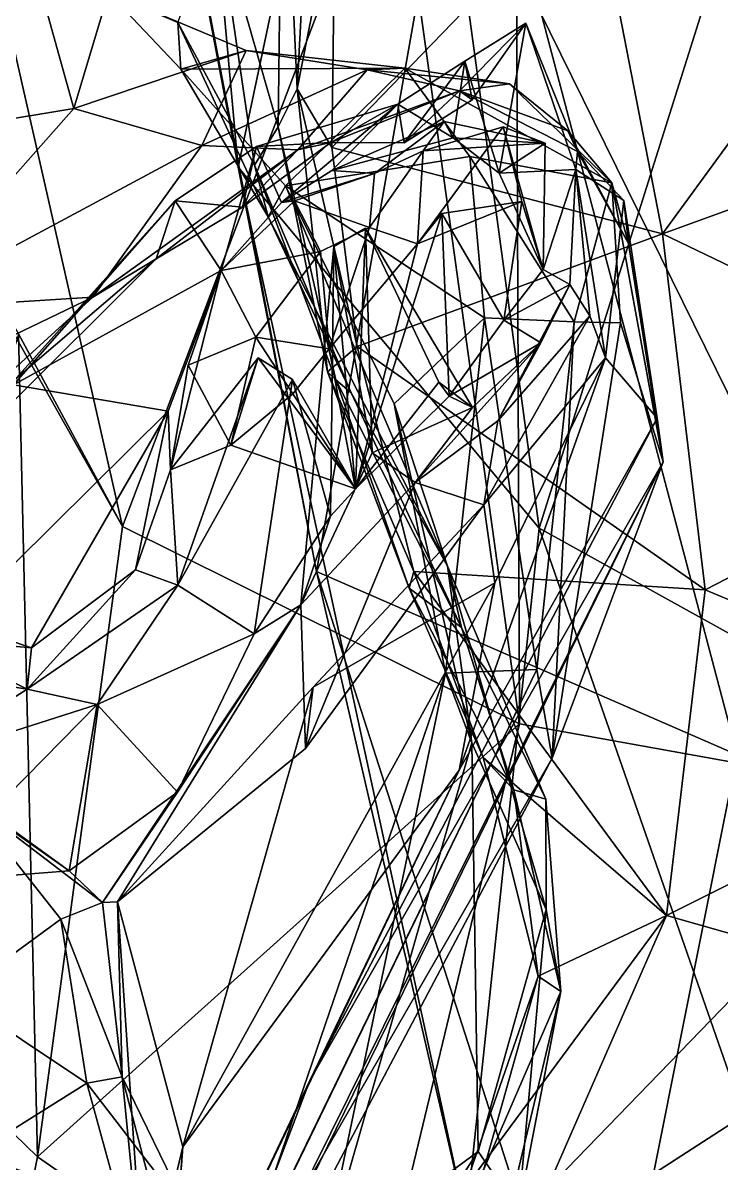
# Model space of a CAD drawing. Extents: x -0.45 to 0.39, y -1.3 to 2.18.
# Drawn here: x -0.241 to -0.1946, y -0.2811 to -0.2053 of the extents above; entities that cross this region are included whole.
import ezdxf

# ---------------------------------------------------------------- set-up
doc = ezdxf.new("R2010")
doc.units = 0

msp = doc.modelspace()

# ---------------------------------------------------------------- linework, layer by layer
for points in [[(-0.235701, -0.16746, 1.12734), (-0.233967, -0.134533, 1.093023), (-0.226698, -0.214878, 1.10631)], [(-0.226698, -0.214878, 1.10631), (-0.233967, -0.134533, 1.093023), (-0.216486, -0.166732, 1.071885)], [(-0.208174, -0.201354, 0.983562), (-0.165684, -0.210982, 0.95577), (-0.163874, -0.155139, 1.005382)], [(-0.248211, -0.177876, 1.01067), (-0.276161, -0.16465, 1.008469), (-0.234378, -0.238744, 0.927033)], [(-0.276161, -0.16465, 1.008469), (-0.241306, -0.22596, 0.906857), (-0.234378, -0.238744, 0.927033)], [(-0.226698, -0.214878, 1.10631), (-0.216486, -0.166732, 1.071885), (-0.206667, -0.23887, 1.074571)], [(-0.206667, -0.23887, 1.074571), (-0.216486, -0.166732, 1.071885), (-0.187026, -0.176543, 1.03884)], [(-0.221474, -0.241746, 1.1424), (-0.235701, -0.16746, 1.12734), (-0.226698, -0.214878, 1.10631)], [(-0.211582, -0.185612, 1.160491), (-0.235701, -0.16746, 1.12734), (-0.221474, -0.241746, 1.1424)], [(-0.206667, -0.23887, 1.074571), (-0.187026, -0.176543, 1.03884), (-0.171746, -0.258206, 1.039222)], [(-0.248211, -0.177876, 1.01067), (-0.234378, -0.238744, 0.927033), (-0.216383, -0.191319, 1.004582)], [(-0.193497, -0.25393, 1.178), (-0.211582, -0.185612, 1.160491), (-0.221474, -0.241746, 1.1424)], [(-0.175023, -0.204105, 1.209411), (-0.211582, -0.185612, 1.160491), (-0.193497, -0.25393, 1.178)], [(-0.22152, -0.186284, 0.470325), (-0.222769, -0.209664, 0.469637), (-0.22375, -0.188556, 0.464907)], [(-0.220232, -0.196862, 0.480556), (-0.222769, -0.209664, 0.469637), (-0.22152, -0.186284, 0.470325)], [(-0.22375, -0.188556, 0.464907), (-0.224039, -0.212187, 0.463488), (-0.228043, -0.198238, 0.45537)], [(-0.222769, -0.209664, 0.469637), (-0.224039, -0.212187, 0.463488), (-0.22375, -0.188556, 0.464907)], [(-0.207985, -0.251867, 0.933021), (-0.216383, -0.191319, 1.004582), (-0.234378, -0.238744, 0.927033)], [(-0.216383, -0.191319, 1.004582), (-0.207985, -0.251867, 0.933021), (-0.208174, -0.201354, 0.983562)], [(-0.198458, -0.219308, 0.547442), (-0.20307, -0.195595, 0.537139), (-0.180729, -0.19503, 0.602651)], [(-0.176295, -0.211254, 0.610602), (-0.198458, -0.219308, 0.547442), (-0.180729, -0.19503, 0.602651)], [(-0.20307, -0.195595, 0.537139), (-0.198458, -0.219308, 0.547442), (-0.220468, -0.213555, 0.483383)], [(-0.20307, -0.195595, 0.537139), (-0.220468, -0.213555, 0.483383), (-0.220232, -0.196862, 0.480556)], [(-0.220232, -0.196862, 0.480556), (-0.220468, -0.213555, 0.483383), (-0.222769, -0.209664, 0.469637)], [(-0.245861, -0.198354, 0.421847), (-0.240318, -0.201245, 0.418706), (-0.249139, -0.212877, 0.398708)], [(-0.228043, -0.198238, 0.45537), (-0.225609, -0.214734, 0.454255), (-0.230712, -0.205259, 0.437762)], [(-0.224039, -0.212187, 0.463488), (-0.225609, -0.214734, 0.454255), (-0.228043, -0.198238, 0.45537)], [(-0.240318, -0.201245, 0.418706), (-0.237624, -0.210966, 0.396529), (-0.249139, -0.212877, 0.398708)], [(-0.240318, -0.201245, 0.418706), (-0.235308, -0.203271, 0.417336), (-0.237624, -0.210966, 0.396529)], [(-0.208174, -0.201354, 0.983562), (-0.18089, -0.25674, 0.93676), (-0.165684, -0.210982, 0.95577)], [(-0.18089, -0.25674, 0.93676), (-0.208174, -0.201354, 0.983562), (-0.207985, -0.251867, 0.933021)], [(-0.235308, -0.203271, 0.417336), (-0.226165, -0.207117, 0.395525), (-0.237624, -0.210966, 0.396529)], [(-0.230712, -0.205259, 0.437762), (-0.230513, -0.208362, 0.415706), (-0.235308, -0.203271, 0.417336)], [(-0.235308, -0.203271, 0.417336), (-0.230513, -0.208362, 0.415706), (-0.226165, -0.207117, 0.395525)], [(-0.230712, -0.205259, 0.437762), (-0.224686, -0.218171, 0.435971), (-0.230513, -0.208362, 0.415706)], [(-0.225609, -0.214734, 0.454255), (-0.224686, -0.218171, 0.435971), (-0.230712, -0.205259, 0.437762)], [(-0.211124, -0.210395, 0.370815), (-0.211975, -0.209802, 0.378274), (-0.207552, -0.205298, 0.364187)], [(-0.204122, -0.213834, 0.36746), (-0.207552, -0.205298, 0.364187), (-0.211975, -0.209802, 0.378274)], [(-0.207552, -0.205298, 0.364187), (-0.211605, -0.207826, 0.367156), (-0.211124, -0.210395, 0.370815)], [(-0.209343, -0.215273, 0.361643), (-0.211605, -0.207826, 0.367156), (-0.207552, -0.205298, 0.364187)], [(-0.209343, -0.215273, 0.361643), (-0.207552, -0.205298, 0.364187), (-0.204238, -0.215028, 0.367328)], [(-0.207552, -0.205298, 0.364187), (-0.204122, -0.213834, 0.36746), (-0.204238, -0.215028, 0.367328)], [(-0.237624, -0.210966, 0.396529), (-0.226165, -0.207117, 0.395525), (-0.22911, -0.213431, 0.38713)], [(-0.230513, -0.208362, 0.415706), (-0.215615, -0.208287, 0.396126), (-0.226165, -0.207117, 0.395525)], [(-0.226165, -0.207117, 0.395525), (-0.218109, -0.208406, 0.386857), (-0.22911, -0.213431, 0.38713)], [(-0.226165, -0.207117, 0.395525), (-0.215615, -0.208287, 0.396126), (-0.218109, -0.208406, 0.386857)], [(-0.230513, -0.208362, 0.415706), (-0.223543, -0.216108, 0.413641), (-0.215615, -0.208287, 0.396126)], [(-0.224686, -0.218171, 0.435971), (-0.223543, -0.216108, 0.413641), (-0.230513, -0.208362, 0.415706)], [(-0.22911, -0.213431, 0.38713), (-0.218109, -0.208406, 0.386857), (-0.222733, -0.213728, 0.379609)], [(-0.223543, -0.216108, 0.413641), (-0.211275, -0.214158, 0.39545), (-0.215615, -0.208287, 0.396126)], [(-0.218109, -0.208406, 0.386857), (-0.211975, -0.209802, 0.378274), (-0.222733, -0.213728, 0.379609)], [(-0.215615, -0.208287, 0.396126), (-0.208642, -0.209332, 0.385472), (-0.218109, -0.208406, 0.386857)], [(-0.218109, -0.208406, 0.386857), (-0.208642, -0.209332, 0.385472), (-0.211975, -0.209802, 0.378274)], [(-0.211605, -0.207826, 0.367156), (-0.216061, -0.210677, 0.368989), (-0.215658, -0.213252, 0.371234)], [(-0.216061, -0.210677, 0.368989), (-0.211605, -0.207826, 0.367156), (-0.212381, -0.212931, 0.362776)], [(-0.211605, -0.207826, 0.367156), (-0.215658, -0.213252, 0.371234), (-0.211124, -0.210395, 0.370815)], [(-0.211275, -0.214158, 0.39545), (-0.20184, -0.215906, 0.381932), (-0.215615, -0.208287, 0.396126)], [(-0.208642, -0.209332, 0.385472), (-0.215615, -0.208287, 0.396126), (-0.20184, -0.215906, 0.381932)], [(-0.211605, -0.207826, 0.367156), (-0.209343, -0.215273, 0.361643), (-0.212381, -0.212931, 0.362776)], [(-0.222769, -0.209664, 0.469637), (-0.220754, -0.228476, 0.468315), (-0.224039, -0.212187, 0.463488)], [(-0.220754, -0.228476, 0.468315), (-0.222769, -0.209664, 0.469637), (-0.218783, -0.226792, 0.481133)], [(-0.220468, -0.213555, 0.483383), (-0.218783, -0.226792, 0.481133), (-0.222769, -0.209664, 0.469637)], [(-0.222733, -0.213728, 0.379609), (-0.211975, -0.209802, 0.378274), (-0.220535, -0.213241, 0.372242)], [(-0.220535, -0.213241, 0.372242), (-0.211975, -0.209802, 0.378274), (-0.215658, -0.213252, 0.371234)], [(-0.211124, -0.210395, 0.370815), (-0.215658, -0.213252, 0.371234), (-0.211975, -0.209802, 0.378274)], [(-0.208642, -0.209332, 0.385472), (-0.204759, -0.212451, 0.37877), (-0.211975, -0.209802, 0.378274)], [(-0.204759, -0.212451, 0.37877), (-0.204122, -0.213834, 0.36746), (-0.211975, -0.209802, 0.378274)], [(-0.204759, -0.212451, 0.37877), (-0.208642, -0.209332, 0.385472), (-0.20184, -0.215906, 0.381932)], [(-0.216061, -0.210677, 0.368989), (-0.223801, -0.217217, 0.362009), (-0.225468, -0.213505, 0.366871)], [(-0.216061, -0.210677, 0.368989), (-0.225468, -0.213505, 0.366871), (-0.220535, -0.213241, 0.372242)], [(-0.223801, -0.217217, 0.362009), (-0.216061, -0.210677, 0.368989), (-0.220468, -0.215086, 0.364143)], [(-0.215658, -0.213252, 0.371234), (-0.216061, -0.210677, 0.368989), (-0.220535, -0.213241, 0.372242)], [(-0.216061, -0.210677, 0.368989), (-0.212381, -0.212931, 0.362776), (-0.220468, -0.215086, 0.364143)], [(-0.249139, -0.212877, 0.398708), (-0.237624, -0.210966, 0.396529), (-0.24946, -0.224324, 0.386727)], [(-0.237624, -0.210966, 0.396529), (-0.22911, -0.213431, 0.38713), (-0.24946, -0.224324, 0.386727)], [(-0.173243, -0.231419, 0.615514), (-0.198458, -0.219308, 0.547442), (-0.176295, -0.211254, 0.610602)], [(-0.224039, -0.212187, 0.463488), (-0.220201, -0.229004, 0.461564), (-0.225609, -0.214734, 0.454255)], [(-0.220201, -0.229004, 0.461564), (-0.224039, -0.212187, 0.463488), (-0.220754, -0.228476, 0.468315)], [(-0.212381, -0.212931, 0.362776), (-0.213, -0.211844, 0.354301), (-0.220468, -0.215086, 0.364143)], [(-0.21762, -0.215288, 0.356793), (-0.220468, -0.215086, 0.364143), (-0.213, -0.211844, 0.354301)], [(-0.213, -0.211844, 0.354301), (-0.214383, -0.213782, 0.341576), (-0.21762, -0.215288, 0.356793)], [(-0.209074, -0.212188, 0.348406), (-0.207835, -0.217145, 0.347482), (-0.214771, -0.219972, 0.328408)], [(-0.214383, -0.213782, 0.341576), (-0.209074, -0.212188, 0.348406), (-0.214771, -0.219972, 0.328408)], [(-0.213, -0.211844, 0.354301), (-0.206281, -0.213274, 0.360412), (-0.214383, -0.213782, 0.341576)], [(-0.206281, -0.213274, 0.360412), (-0.209074, -0.212188, 0.348406), (-0.214383, -0.213782, 0.341576)], [(-0.212381, -0.212931, 0.362776), (-0.206281, -0.213274, 0.360412), (-0.213, -0.211844, 0.354301)], [(-0.206398, -0.221664, 0.354897), (-0.207835, -0.217145, 0.347482), (-0.209074, -0.212188, 0.348406)], [(-0.206281, -0.213274, 0.360412), (-0.206398, -0.221664, 0.354897), (-0.209074, -0.212188, 0.348406)], [(-0.212381, -0.212931, 0.362776), (-0.209343, -0.215273, 0.361643), (-0.206281, -0.213274, 0.360412)], [(-0.204122, -0.213834, 0.36746), (-0.204759, -0.212451, 0.37877), (-0.20074, -0.219935, 0.373148)], [(-0.20184, -0.215906, 0.381932), (-0.20074, -0.219935, 0.373148), (-0.204759, -0.212451, 0.37877)], [(-0.24946, -0.224324, 0.386727), (-0.22911, -0.213431, 0.38713), (-0.236369, -0.223506, 0.378586)], [(-0.22911, -0.213431, 0.38713), (-0.222733, -0.213728, 0.379609), (-0.236369, -0.223506, 0.378586)], [(-0.236369, -0.223506, 0.378586), (-0.222733, -0.213728, 0.379609), (-0.232142, -0.220965, 0.371727)], [(-0.232142, -0.220965, 0.371727), (-0.222733, -0.213728, 0.379609), (-0.226401, -0.217525, 0.370453)], [(-0.230888, -0.217101, 0.367016), (-0.225468, -0.213505, 0.366871), (-0.227823, -0.221732, 0.359128)], [(-0.226401, -0.217525, 0.370453), (-0.225468, -0.213505, 0.366871), (-0.230888, -0.217101, 0.367016)], [(-0.225468, -0.213505, 0.366871), (-0.223801, -0.217217, 0.362009), (-0.227823, -0.221732, 0.359128)], [(-0.225468, -0.213505, 0.366871), (-0.226401, -0.217525, 0.370453), (-0.220535, -0.213241, 0.372242)], [(-0.220535, -0.213241, 0.372242), (-0.226401, -0.217525, 0.370453), (-0.222733, -0.213728, 0.379609)], [(-0.218783, -0.226792, 0.481133), (-0.220468, -0.213555, 0.483383), (-0.198458, -0.219308, 0.547442)], [(-0.209343, -0.215273, 0.361643), (-0.206398, -0.221664, 0.354897), (-0.206281, -0.213274, 0.360412)], [(-0.211275, -0.214158, 0.39545), (-0.223543, -0.216108, 0.413641), (-0.210318, -0.224887, 0.398522)], [(-0.214383, -0.213782, 0.341576), (-0.214771, -0.219972, 0.328408), (-0.217949, -0.21889, 0.345128)], [(-0.217949, -0.21889, 0.345128), (-0.21762, -0.215288, 0.356793), (-0.214383, -0.213782, 0.341576)], [(-0.20184, -0.215906, 0.381932), (-0.211275, -0.214158, 0.39545), (-0.204339, -0.225151, 0.387905)], [(-0.210318, -0.224887, 0.398522), (-0.204339, -0.225151, 0.387905), (-0.211275, -0.214158, 0.39545)], [(-0.204122, -0.213834, 0.36746), (-0.20103, -0.217092, 0.366893), (-0.204238, -0.215028, 0.367328)], [(-0.204122, -0.213834, 0.36746), (-0.20074, -0.219935, 0.373148), (-0.20103, -0.217092, 0.366893)], [(-0.211537, -0.284794, 1.112403), (-0.226698, -0.214878, 1.10631), (-0.206667, -0.23887, 1.074571)], [(-0.221474, -0.241746, 1.1424), (-0.226698, -0.214878, 1.10631), (-0.211537, -0.284794, 1.112403)], [(-0.219181, -0.22988, 0.451461), (-0.225609, -0.214734, 0.454255), (-0.220201, -0.229004, 0.461564)], [(-0.225609, -0.214734, 0.454255), (-0.219181, -0.22988, 0.451461), (-0.224686, -0.218171, 0.435971)], [(-0.220468, -0.215086, 0.364143), (-0.21762, -0.215288, 0.356793), (-0.223801, -0.217217, 0.362009)], [(-0.206398, -0.221664, 0.354897), (-0.209343, -0.215273, 0.361643), (-0.204238, -0.215028, 0.367328)], [(-0.204626, -0.222672, 0.357073), (-0.206398, -0.221664, 0.354897), (-0.204238, -0.215028, 0.367328)], [(-0.204238, -0.215028, 0.367328), (-0.203306, -0.224743, 0.367036), (-0.204626, -0.222672, 0.357073)], [(-0.202254, -0.227542, 0.367219), (-0.203306, -0.224743, 0.367036), (-0.204238, -0.215028, 0.367328)], [(-0.20103, -0.217092, 0.366893), (-0.202254, -0.227542, 0.367219), (-0.204238, -0.215028, 0.367328)], [(-0.222938, -0.217108, 0.357226), (-0.223801, -0.217217, 0.362009), (-0.21762, -0.215288, 0.356793)], [(-0.21762, -0.215288, 0.356793), (-0.217949, -0.21889, 0.345128), (-0.222938, -0.217108, 0.357226)], [(-0.204339, -0.225151, 0.387905), (-0.201252, -0.225219, 0.383303), (-0.20184, -0.215906, 0.381932)], [(-0.20074, -0.219935, 0.373148), (-0.20184, -0.215906, 0.381932), (-0.198427, -0.234458, 0.379231)], [(-0.201252, -0.225219, 0.383303), (-0.198427, -0.234458, 0.379231), (-0.20184, -0.215906, 0.381932)], [(-0.224686, -0.218171, 0.435971), (-0.212764, -0.241388, 0.436115), (-0.223543, -0.216108, 0.413641)], [(-0.212764, -0.241388, 0.436115), (-0.216305, -0.230594, 0.416109), (-0.223543, -0.216108, 0.413641)], [(-0.216305, -0.230594, 0.416109), (-0.210318, -0.224887, 0.398522), (-0.223543, -0.216108, 0.413641)], [(-0.241633, -0.229338, 0.360481), (-0.253008, -0.241736, 0.360269), (-0.230888, -0.217101, 0.367016)], [(-0.230888, -0.217101, 0.367016), (-0.253008, -0.241736, 0.360269), (-0.232142, -0.220965, 0.371727)], [(-0.241633, -0.229338, 0.360481), (-0.230888, -0.217101, 0.367016), (-0.227823, -0.221732, 0.359128)], [(-0.226401, -0.217525, 0.370453), (-0.230888, -0.217101, 0.367016), (-0.232142, -0.220965, 0.371727)], [(-0.222938, -0.217108, 0.357226), (-0.221217, -0.220469, 0.345473), (-0.227823, -0.221732, 0.359128)], [(-0.223801, -0.217217, 0.362009), (-0.222938, -0.217108, 0.357226), (-0.227823, -0.221732, 0.359128)], [(-0.221217, -0.220469, 0.345473), (-0.222938, -0.217108, 0.357226), (-0.217949, -0.21889, 0.345128)], [(-0.207835, -0.217145, 0.347482), (-0.21314, -0.217961, 0.335396), (-0.214771, -0.219972, 0.328408)], [(-0.209029, -0.225044, 0.343148), (-0.21314, -0.217961, 0.335396), (-0.207835, -0.217145, 0.347482)], [(-0.207835, -0.217145, 0.347482), (-0.206398, -0.221664, 0.354897), (-0.209029, -0.225044, 0.343148)], [(-0.202254, -0.227542, 0.367219), (-0.20103, -0.217092, 0.366893), (-0.198814, -0.231544, 0.373048)], [(-0.198814, -0.231544, 0.373048), (-0.20103, -0.217092, 0.366893), (-0.20074, -0.219935, 0.373148)], [(-0.219181, -0.22988, 0.451461), (-0.212764, -0.241388, 0.436115), (-0.224686, -0.218171, 0.435971)], [(-0.214771, -0.219972, 0.328408), (-0.21314, -0.217961, 0.335396), (-0.218889, -0.236261, 0.324353)], [(-0.21314, -0.217961, 0.335396), (-0.21265, -0.230101, 0.336057), (-0.218889, -0.236261, 0.324353)], [(-0.209029, -0.225044, 0.343148), (-0.21265, -0.230101, 0.336057), (-0.21314, -0.217961, 0.335396)], [(-0.217949, -0.21889, 0.345128), (-0.220632, -0.226945, 0.333305), (-0.221217, -0.220469, 0.345473)], [(-0.220632, -0.226945, 0.333305), (-0.217949, -0.21889, 0.345128), (-0.214771, -0.219972, 0.328408)], [(-0.218222, -0.218932, 0.337327), (-0.220333, -0.220155, 0.340873), (-0.218889, -0.236261, 0.324353)], [(-0.218222, -0.218932, 0.337327), (-0.217771, -0.233862, 0.350143), (-0.220333, -0.220155, 0.340873)], [(-0.213347, -0.229156, 0.342238), (-0.218222, -0.218932, 0.337327), (-0.218889, -0.236261, 0.324353)], [(-0.217771, -0.233862, 0.350143), (-0.218222, -0.218932, 0.337327), (-0.211095, -0.230842, 0.352415)], [(-0.213347, -0.229156, 0.342238), (-0.211095, -0.230842, 0.352415), (-0.218222, -0.218932, 0.337327)], [(-0.198458, -0.219308, 0.547442), (-0.195629, -0.242969, 0.549525), (-0.218783, -0.226792, 0.481133)], [(-0.195629, -0.242969, 0.549525), (-0.198458, -0.219308, 0.547442), (-0.173243, -0.231419, 0.615514)], [(-0.225522, -0.226167, 0.344184), (-0.227823, -0.221732, 0.359128), (-0.221217, -0.220469, 0.345473)], [(-0.221217, -0.220469, 0.345473), (-0.220632, -0.226945, 0.333305), (-0.225522, -0.226167, 0.344184)], [(-0.220333, -0.220155, 0.340873), (-0.222532, -0.243958, 0.349647), (-0.220543, -0.238063, 0.336749)], [(-0.222532, -0.243958, 0.349647), (-0.220333, -0.220155, 0.340873), (-0.217771, -0.233862, 0.350143)], [(-0.220632, -0.226945, 0.333305), (-0.214771, -0.219972, 0.328408), (-0.218889, -0.236261, 0.324353)], [(-0.220333, -0.220155, 0.340873), (-0.220543, -0.238063, 0.336749), (-0.218889, -0.236261, 0.324353)], [(-0.198427, -0.234458, 0.379231), (-0.198814, -0.231544, 0.373048), (-0.20074, -0.219935, 0.373148)], [(-0.232142, -0.220965, 0.371727), (-0.253008, -0.241736, 0.360269), (-0.254699, -0.240188, 0.368137)], [(-0.232142, -0.220965, 0.371727), (-0.254699, -0.240188, 0.368137), (-0.236369, -0.223506, 0.378586)], [(-0.231343, -0.231082, 0.359384), (-0.241633, -0.229338, 0.360481), (-0.227823, -0.221732, 0.359128)], [(-0.231343, -0.231082, 0.359384), (-0.227823, -0.221732, 0.359128), (-0.231189, -0.234986, 0.353574)], [(-0.227823, -0.221732, 0.359128), (-0.230011, -0.228043, 0.355149), (-0.231189, -0.234986, 0.353574)], [(-0.230011, -0.228043, 0.355149), (-0.227823, -0.221732, 0.359128), (-0.225522, -0.226167, 0.344184)], [(-0.204626, -0.222672, 0.357073), (-0.209029, -0.225044, 0.343148), (-0.206398, -0.221664, 0.354897)], [(-0.209416, -0.231732, 0.362588), (-0.206552, -0.226555, 0.355848), (-0.204626, -0.222672, 0.357073)], [(-0.203306, -0.224743, 0.367036), (-0.209416, -0.231732, 0.362588), (-0.204626, -0.222672, 0.357073)], [(-0.204626, -0.222672, 0.357073), (-0.206552, -0.226555, 0.355848), (-0.209029, -0.225044, 0.343148)], [(-0.254699, -0.240188, 0.368137), (-0.269017, -0.239198, 0.378303), (-0.236369, -0.223506, 0.378586)], [(-0.236369, -0.223506, 0.378586), (-0.269017, -0.239198, 0.378303), (-0.24946, -0.224324, 0.386727)], [(-0.210318, -0.224887, 0.398522), (-0.216305, -0.230594, 0.416109), (-0.21291, -0.248502, 0.400771)], [(-0.21291, -0.248502, 0.400771), (-0.206818, -0.248259, 0.387634), (-0.210318, -0.224887, 0.398522)], [(-0.206552, -0.226555, 0.355848), (-0.21265, -0.230101, 0.336057), (-0.209029, -0.225044, 0.343148)], [(-0.202254, -0.227542, 0.367219), (-0.210341, -0.237305, 0.358497), (-0.203306, -0.224743, 0.367036)], [(-0.203306, -0.224743, 0.367036), (-0.210341, -0.237305, 0.358497), (-0.209416, -0.231732, 0.362588)], [(-0.204339, -0.225151, 0.387905), (-0.210318, -0.224887, 0.398522), (-0.206818, -0.248259, 0.387634)], [(-0.206818, -0.248259, 0.387634), (-0.205802, -0.254147, 0.376217), (-0.204339, -0.225151, 0.387905)], [(-0.201252, -0.225219, 0.383303), (-0.204339, -0.225151, 0.387905), (-0.205802, -0.254147, 0.376217)], [(-0.198427, -0.234458, 0.379231), (-0.201252, -0.225219, 0.383303), (-0.205802, -0.254147, 0.376217)], [(-0.241306, -0.22596, 0.906857), (-0.253361, -0.267736, 0.861595), (-0.24005, -0.280644, 0.884949)], [(-0.234378, -0.238744, 0.927033), (-0.241306, -0.22596, 0.906857), (-0.24005, -0.280644, 0.884949)], [(-0.230011, -0.228043, 0.355149), (-0.225522, -0.226167, 0.344184), (-0.227186, -0.233347, 0.34257)], [(-0.225522, -0.226167, 0.344184), (-0.223054, -0.229945, 0.332187), (-0.227186, -0.233347, 0.34257)], [(-0.223054, -0.229945, 0.332187), (-0.225522, -0.226167, 0.344184), (-0.220632, -0.226945, 0.333305)], [(-0.209416, -0.231732, 0.362588), (-0.214926, -0.235825, 0.356897), (-0.206552, -0.226555, 0.355848)], [(-0.214926, -0.235825, 0.356897), (-0.211095, -0.230842, 0.352415), (-0.206552, -0.226555, 0.355848)], [(-0.206552, -0.226555, 0.355848), (-0.211095, -0.230842, 0.352415), (-0.21265, -0.230101, 0.336057)], [(-0.223054, -0.229945, 0.332187), (-0.220632, -0.226945, 0.333305), (-0.218889, -0.236261, 0.324353)], [(-0.218783, -0.226792, 0.481133), (-0.215015, -0.241735, 0.482343), (-0.220754, -0.228476, 0.468315)], [(-0.215015, -0.241735, 0.482343), (-0.218783, -0.226792, 0.481133), (-0.195629, -0.242969, 0.549525)], [(-0.230698, -0.242662, 0.351977), (-0.231189, -0.234986, 0.353574), (-0.225369, -0.227546, 0.338311)], [(-0.231189, -0.234986, 0.353574), (-0.227186, -0.233347, 0.34257), (-0.225369, -0.227546, 0.338311)], [(-0.231189, -0.234986, 0.353574), (-0.230011, -0.228043, 0.355149), (-0.227186, -0.233347, 0.34257)], [(-0.230698, -0.242662, 0.351977), (-0.225369, -0.227546, 0.338311), (-0.223086, -0.228983, 0.335872)], [(-0.225369, -0.227546, 0.338311), (-0.227186, -0.233347, 0.34257), (-0.218889, -0.236261, 0.324353)], [(-0.223086, -0.228983, 0.335872), (-0.225369, -0.227546, 0.338311), (-0.218889, -0.236261, 0.324353)], [(-0.202254, -0.227542, 0.367219), (-0.198814, -0.231544, 0.373048), (-0.211996, -0.254954, 0.353506)], [(-0.209631, -0.242495, 0.358358), (-0.202254, -0.227542, 0.367219), (-0.211996, -0.254954, 0.353506)], [(-0.210341, -0.237305, 0.358497), (-0.202254, -0.227542, 0.367219), (-0.209631, -0.242495, 0.358358)], [(-0.215311, -0.242857, 0.467283), (-0.220754, -0.228476, 0.468315), (-0.215015, -0.241735, 0.482343)], [(-0.220754, -0.228476, 0.468315), (-0.215311, -0.242857, 0.467283), (-0.220201, -0.229004, 0.461564)], [(-0.246694, -0.246269, 0.358347), (-0.241633, -0.229338, 0.360481), (-0.231343, -0.231082, 0.359384)], [(-0.22563, -0.245896, 0.348723), (-0.230698, -0.242662, 0.351977), (-0.223086, -0.228983, 0.335872)], [(-0.22563, -0.245896, 0.348723), (-0.223086, -0.228983, 0.335872), (-0.220543, -0.238063, 0.336749)], [(-0.220543, -0.238063, 0.336749), (-0.223086, -0.228983, 0.335872), (-0.218889, -0.236261, 0.324353)], [(-0.220201, -0.229004, 0.461564), (-0.211838, -0.245462, 0.455647), (-0.219181, -0.22988, 0.451461)], [(-0.211838, -0.245462, 0.455647), (-0.220201, -0.229004, 0.461564), (-0.215311, -0.242857, 0.467283)], [(-0.21265, -0.230101, 0.336057), (-0.213347, -0.229156, 0.342238), (-0.218889, -0.236261, 0.324353)], [(-0.211095, -0.230842, 0.352415), (-0.213347, -0.229156, 0.342238), (-0.21265, -0.230101, 0.336057)], [(-0.227186, -0.233347, 0.34257), (-0.223054, -0.229945, 0.332187), (-0.218889, -0.236261, 0.324353)], [(-0.219181, -0.22988, 0.451461), (-0.211838, -0.245462, 0.455647), (-0.212764, -0.241388, 0.436115)], [(-0.246694, -0.246269, 0.358347), (-0.231343, -0.231082, 0.359384), (-0.240441, -0.246817, 0.356408)], [(-0.240441, -0.246817, 0.356408), (-0.231343, -0.231082, 0.359384), (-0.233517, -0.241643, 0.356157)], [(-0.231343, -0.231082, 0.359384), (-0.231189, -0.234986, 0.353574), (-0.233517, -0.241643, 0.356157)], [(-0.211095, -0.230842, 0.352415), (-0.214926, -0.235825, 0.356897), (-0.217771, -0.233862, 0.350143)], [(-0.212764, -0.241388, 0.436115), (-0.211157, -0.253123, 0.417476), (-0.216305, -0.230594, 0.416109)], [(-0.211157, -0.253123, 0.417476), (-0.21291, -0.248502, 0.400771), (-0.216305, -0.230594, 0.416109)], [(-0.198427, -0.234458, 0.379231), (-0.221917, -0.275584, 0.349661), (-0.198814, -0.231544, 0.373048)], [(-0.211996, -0.254954, 0.353506), (-0.198814, -0.231544, 0.373048), (-0.221917, -0.275584, 0.349661)], [(-0.210341, -0.237305, 0.358497), (-0.214926, -0.235825, 0.356897), (-0.209416, -0.231732, 0.362588)], [(-0.173427, -0.25224, 0.62041), (-0.195629, -0.242969, 0.549525), (-0.173243, -0.231419, 0.615514)], [(-0.217771, -0.233862, 0.350143), (-0.214926, -0.235825, 0.356897), (-0.222532, -0.243958, 0.349647)], [(-0.198427, -0.234458, 0.379231), (-0.205802, -0.254147, 0.376217), (-0.23745, -0.313991, 0.345246)], [(-0.23745, -0.313991, 0.345246), (-0.232144, -0.302498, 0.339704), (-0.198427, -0.234458, 0.379231)], [(-0.221917, -0.275584, 0.349661), (-0.198427, -0.234458, 0.379231), (-0.232144, -0.302498, 0.339704)], [(-0.230698, -0.242662, 0.351977), (-0.233517, -0.241643, 0.356157), (-0.231189, -0.234986, 0.353574)], [(-0.222221, -0.253503, 0.3434), (-0.222532, -0.243958, 0.349647), (-0.214926, -0.235825, 0.356897)], [(-0.210341, -0.237305, 0.358497), (-0.222221, -0.253503, 0.3434), (-0.214926, -0.235825, 0.356897)], [(-0.222221, -0.253503, 0.3434), (-0.210341, -0.237305, 0.358497), (-0.221694, -0.249436, 0.344436)], [(-0.221694, -0.249436, 0.344436), (-0.210341, -0.237305, 0.358497), (-0.209631, -0.242495, 0.358358)], [(-0.234378, -0.238744, 0.927033), (-0.24005, -0.280644, 0.884949), (-0.207985, -0.251867, 0.933021)], [(-0.222532, -0.243958, 0.349647), (-0.22563, -0.245896, 0.348723), (-0.220543, -0.238063, 0.336749)], [(-0.211537, -0.284794, 1.112403), (-0.206667, -0.23887, 1.074571), (-0.180068, -0.315205, 1.080683)], [(-0.180068, -0.315205, 1.080683), (-0.206667, -0.23887, 1.074571), (-0.171746, -0.258206, 1.039222)], [(-0.240729, -0.249561, 0.344815), (-0.255574, -0.24719, 0.33901), (-0.259112, -0.240537, 0.353988)], [(-0.240441, -0.246817, 0.356408), (-0.240729, -0.249561, 0.344815), (-0.259112, -0.240537, 0.353988)], [(-0.240441, -0.246817, 0.356408), (-0.259112, -0.240537, 0.353988), (-0.246694, -0.246269, 0.358347)], [(-0.230698, -0.242662, 0.351977), (-0.240729, -0.249561, 0.344815), (-0.233517, -0.241643, 0.356157)], [(-0.240729, -0.249561, 0.344815), (-0.240441, -0.246817, 0.356408), (-0.233517, -0.241643, 0.356157)], [(-0.193497, -0.25393, 1.178), (-0.221474, -0.241746, 1.1424), (-0.202731, -0.300076, 1.154811)], [(-0.202731, -0.300076, 1.154811), (-0.221474, -0.241746, 1.1424), (-0.211537, -0.284794, 1.112403)], [(-0.215015, -0.241735, 0.482343), (-0.2104, -0.254099, 0.481668), (-0.215311, -0.242857, 0.467283)], [(-0.2104, -0.254099, 0.481668), (-0.215015, -0.241735, 0.482343), (-0.198213, -0.264618, 0.542706)], [(-0.195629, -0.242969, 0.549525), (-0.198213, -0.264618, 0.542706), (-0.215015, -0.241735, 0.482343)], [(-0.212764, -0.241388, 0.436115), (-0.206213, -0.2642, 0.437175), (-0.211157, -0.253123, 0.417476)], [(-0.211838, -0.245462, 0.455647), (-0.206238, -0.256867, 0.44997), (-0.212764, -0.241388, 0.436115)], [(-0.206238, -0.256867, 0.44997), (-0.206213, -0.2642, 0.437175), (-0.212764, -0.241388, 0.436115)], [(-0.209631, -0.242495, 0.358358), (-0.211996, -0.254954, 0.353506), (-0.23038, -0.279993, 0.329822)], [(-0.221694, -0.249436, 0.344436), (-0.209631, -0.242495, 0.358358), (-0.23038, -0.279993, 0.329822)], [(-0.236069, -0.25058, 0.342619), (-0.240729, -0.249561, 0.344815), (-0.230698, -0.242662, 0.351977)], [(-0.22563, -0.245896, 0.348723), (-0.236069, -0.25058, 0.342619), (-0.230698, -0.242662, 0.351977)], [(-0.208353, -0.256248, 0.463021), (-0.215311, -0.242857, 0.467283), (-0.2104, -0.254099, 0.481668)], [(-0.215311, -0.242857, 0.467283), (-0.208353, -0.256248, 0.463021), (-0.211838, -0.245462, 0.455647)], [(-0.198213, -0.264618, 0.542706), (-0.195629, -0.242969, 0.549525), (-0.173427, -0.25224, 0.62041)], [(-0.222532, -0.243958, 0.349647), (-0.234709, -0.263705, 0.331881), (-0.235724, -0.263734, 0.335268)], [(-0.230734, -0.256401, 0.341417), (-0.222532, -0.243958, 0.349647), (-0.235724, -0.263734, 0.335268)], [(-0.222532, -0.243958, 0.349647), (-0.222221, -0.253503, 0.3434), (-0.234709, -0.263705, 0.331881)], [(-0.230734, -0.256401, 0.341417), (-0.22563, -0.245896, 0.348723), (-0.222532, -0.243958, 0.349647)], [(-0.206238, -0.256867, 0.44997), (-0.211838, -0.245462, 0.455647), (-0.208353, -0.256248, 0.463021)], [(-0.230734, -0.256401, 0.341417), (-0.236069, -0.25058, 0.342619), (-0.22563, -0.245896, 0.348723)], [(-0.240729, -0.249561, 0.344815), (-0.248651, -0.254586, 0.338611), (-0.255574, -0.24719, 0.33901)], [(-0.205802, -0.254147, 0.376217), (-0.206818, -0.248259, 0.387634), (-0.23037, -0.296707, 0.361376)], [(-0.227209, -0.290255, 0.374973), (-0.23037, -0.296707, 0.361376), (-0.206818, -0.248259, 0.387634)], [(-0.206818, -0.248259, 0.387634), (-0.21291, -0.248502, 0.400771), (-0.227209, -0.290255, 0.374973)], [(-0.221142, -0.287986, 0.392752), (-0.227209, -0.290255, 0.374973), (-0.21291, -0.248502, 0.400771)], [(-0.21291, -0.248502, 0.400771), (-0.211157, -0.253123, 0.417476), (-0.221142, -0.287986, 0.392752)], [(-0.240729, -0.249561, 0.344815), (-0.236069, -0.25058, 0.342619), (-0.248651, -0.254586, 0.338611)], [(-0.222221, -0.253503, 0.3434), (-0.221694, -0.249436, 0.344436), (-0.234709, -0.263705, 0.331881)], [(-0.234709, -0.263705, 0.331881), (-0.221694, -0.249436, 0.344436), (-0.23038, -0.279993, 0.329822)], [(-0.248651, -0.254586, 0.338611), (-0.236069, -0.25058, 0.342619), (-0.243205, -0.257822, 0.339045)], [(-0.236069, -0.25058, 0.342619), (-0.237932, -0.261635, 0.338499), (-0.243205, -0.257822, 0.339045)], [(-0.236069, -0.25058, 0.342619), (-0.230734, -0.256401, 0.341417), (-0.237932, -0.261635, 0.338499)], [(-0.218515, -0.295555, 0.89712), (-0.207985, -0.251867, 0.933021), (-0.24005, -0.280644, 0.884949)], [(-0.207985, -0.251867, 0.933021), (-0.218515, -0.295555, 0.89712), (-0.18089, -0.25674, 0.93676)], [(-0.180329, -0.269685, 0.623211), (-0.198213, -0.264618, 0.542706), (-0.173427, -0.25224, 0.62041)], [(-0.210722, -0.280303, 0.416625), (-0.221142, -0.287986, 0.392752), (-0.211157, -0.253123, 0.417476)], [(-0.206213, -0.2642, 0.437175), (-0.210722, -0.280303, 0.416625), (-0.211157, -0.253123, 0.417476)], [(-0.23037, -0.296707, 0.361376), (-0.23745, -0.313991, 0.345246), (-0.205802, -0.254147, 0.376217)], [(-0.20673, -0.268645, 0.482761), (-0.2104, -0.254099, 0.481668), (-0.198213, -0.264618, 0.542706)], [(-0.2104, -0.254099, 0.481668), (-0.20673, -0.268645, 0.482761), (-0.208353, -0.256248, 0.463021)], [(-0.175389, -0.31893, 1.202437), (-0.193497, -0.25393, 1.178), (-0.202731, -0.300076, 1.154811)], [(-0.211996, -0.254954, 0.353506), (-0.221917, -0.275584, 0.349661), (-0.231659, -0.296019, 0.329266)], [(-0.23038, -0.279993, 0.329822), (-0.211996, -0.254954, 0.353506), (-0.231659, -0.296019, 0.329266)], [(-0.237932, -0.261635, 0.338499), (-0.244916, -0.25675, 0.316536), (-0.255022, -0.262976, 0.302057)], [(-0.244916, -0.25675, 0.316536), (-0.238477, -0.264845, 0.313088), (-0.245464, -0.269953, 0.296914)], [(-0.235724, -0.263734, 0.335268), (-0.238477, -0.264845, 0.313088), (-0.244916, -0.25675, 0.316536)], [(-0.237932, -0.261635, 0.338499), (-0.235724, -0.263734, 0.335268), (-0.244916, -0.25675, 0.316536)], [(-0.230734, -0.256401, 0.341417), (-0.235724, -0.263734, 0.335268), (-0.237932, -0.261635, 0.338499)], [(-0.195899, -0.298945, 0.90483), (-0.18089, -0.25674, 0.93676), (-0.218515, -0.295555, 0.89712)], [(-0.205237, -0.269668, 0.455968), (-0.208353, -0.256248, 0.463021), (-0.20673, -0.268645, 0.482761)], [(-0.208353, -0.256248, 0.463021), (-0.205237, -0.269668, 0.455968), (-0.206238, -0.256867, 0.44997)], [(-0.206238, -0.256867, 0.44997), (-0.205237, -0.269668, 0.455968), (-0.206213, -0.2642, 0.437175)], [(-0.18089, -0.25674, 0.93676), (-0.195899, -0.298945, 0.90483), (-0.168626, -0.258975, 0.92468)], [(-0.243205, -0.257822, 0.339045), (-0.237932, -0.261635, 0.338499), (-0.255022, -0.262976, 0.302057)], [(-0.195899, -0.298945, 0.90483), (-0.172711, -0.289182, 0.903832), (-0.168626, -0.258975, 0.92468)], [(-0.238477, -0.264845, 0.313088), (-0.235724, -0.263734, 0.335268), (-0.234408, -0.275328, 0.309672)], [(-0.234709, -0.263705, 0.331881), (-0.234408, -0.275328, 0.309672), (-0.235724, -0.263734, 0.335268)], [(-0.234709, -0.263705, 0.331881), (-0.23038, -0.279993, 0.329822), (-0.232899, -0.29055, 0.309434)], [(-0.234408, -0.275328, 0.309672), (-0.234709, -0.263705, 0.331881), (-0.232899, -0.29055, 0.309434)], [(-0.206213, -0.2642, 0.437175), (-0.208043, -0.284187, 0.434484), (-0.210722, -0.280303, 0.416625)], [(-0.205237, -0.269668, 0.455968), (-0.208043, -0.284187, 0.434484), (-0.206213, -0.2642, 0.437175)], [(-0.238477, -0.264845, 0.313088), (-0.236757, -0.275758, 0.29406), (-0.245464, -0.269953, 0.296914)], [(-0.238477, -0.264845, 0.313088), (-0.234408, -0.275328, 0.309672), (-0.236757, -0.275758, 0.29406)], [(-0.211671, -0.282797, 0.496723), (-0.20673, -0.268645, 0.482761), (-0.198213, -0.264618, 0.542706)], [(-0.208332, -0.287768, 0.547037), (-0.211671, -0.282797, 0.496723), (-0.198213, -0.264618, 0.542706)], [(-0.208332, -0.287768, 0.547037), (-0.198213, -0.264618, 0.542706), (-0.180329, -0.269685, 0.623211)], [(-0.24005, -0.280644, 0.884949), (-0.253361, -0.267736, 0.861595), (-0.243377, -0.297321, 0.862624)], [(-0.210352, -0.281474, 0.472845), (-0.20673, -0.268645, 0.482761), (-0.211671, -0.282797, 0.496723)], [(-0.20673, -0.268645, 0.482761), (-0.210352, -0.281474, 0.472845), (-0.205237, -0.269668, 0.455968)], [(-0.209357, -0.286962, 0.454057), (-0.205237, -0.269668, 0.455968), (-0.210352, -0.281474, 0.472845)], [(-0.205237, -0.269668, 0.455968), (-0.209357, -0.286962, 0.454057), (-0.208043, -0.284187, 0.434484)], [(-0.193008, -0.287889, 0.623374), (-0.208332, -0.287768, 0.547037), (-0.180329, -0.269685, 0.623211)], [(-0.245464, -0.269953, 0.296914), (-0.236757, -0.275758, 0.29406), (-0.244405, -0.280532, 0.279913)], [(-0.236757, -0.275758, 0.29406), (-0.234581, -0.283662, 0.276755), (-0.244405, -0.280532, 0.279913)], [(-0.234408, -0.275328, 0.309672), (-0.229816, -0.284752, 0.287814), (-0.236757, -0.275758, 0.29406)], [(-0.236757, -0.275758, 0.29406), (-0.229816, -0.284752, 0.287814), (-0.234581, -0.283662, 0.276755)], [(-0.234408, -0.275328, 0.309672), (-0.232899, -0.29055, 0.309434), (-0.227939, -0.300165, 0.290518)], [(-0.229816, -0.284752, 0.287814), (-0.234408, -0.275328, 0.309672), (-0.227939, -0.300165, 0.290518)], [(-0.221917, -0.275584, 0.349661), (-0.232144, -0.302498, 0.339704), (-0.231659, -0.296019, 0.329266)], [(-0.232899, -0.29055, 0.309434), (-0.23038, -0.279993, 0.329822), (-0.232441, -0.307872, 0.307745)], [(-0.23038, -0.279993, 0.329822), (-0.231659, -0.296019, 0.329266), (-0.232441, -0.307872, 0.307745)], [(-0.208043, -0.284187, 0.434484), (-0.223997, -0.300496, 0.395471), (-0.210722, -0.280303, 0.416625)], [(-0.210722, -0.280303, 0.416625), (-0.223997, -0.300496, 0.395471), (-0.221142, -0.287986, 0.392752)], [(-0.248392, -0.289204, 0.261735), (-0.244405, -0.280532, 0.279913), (-0.237273, -0.290288, 0.2609)], [(-0.244405, -0.280532, 0.279913), (-0.234581, -0.283662, 0.276755), (-0.237273, -0.290288, 0.2609)], [(-0.24005, -0.280644, 0.884949), (-0.243377, -0.297321, 0.862624), (-0.218515, -0.295555, 0.89712)]]:
    msp.add_3dface(points)

doc.saveas('drawing.dxf')
